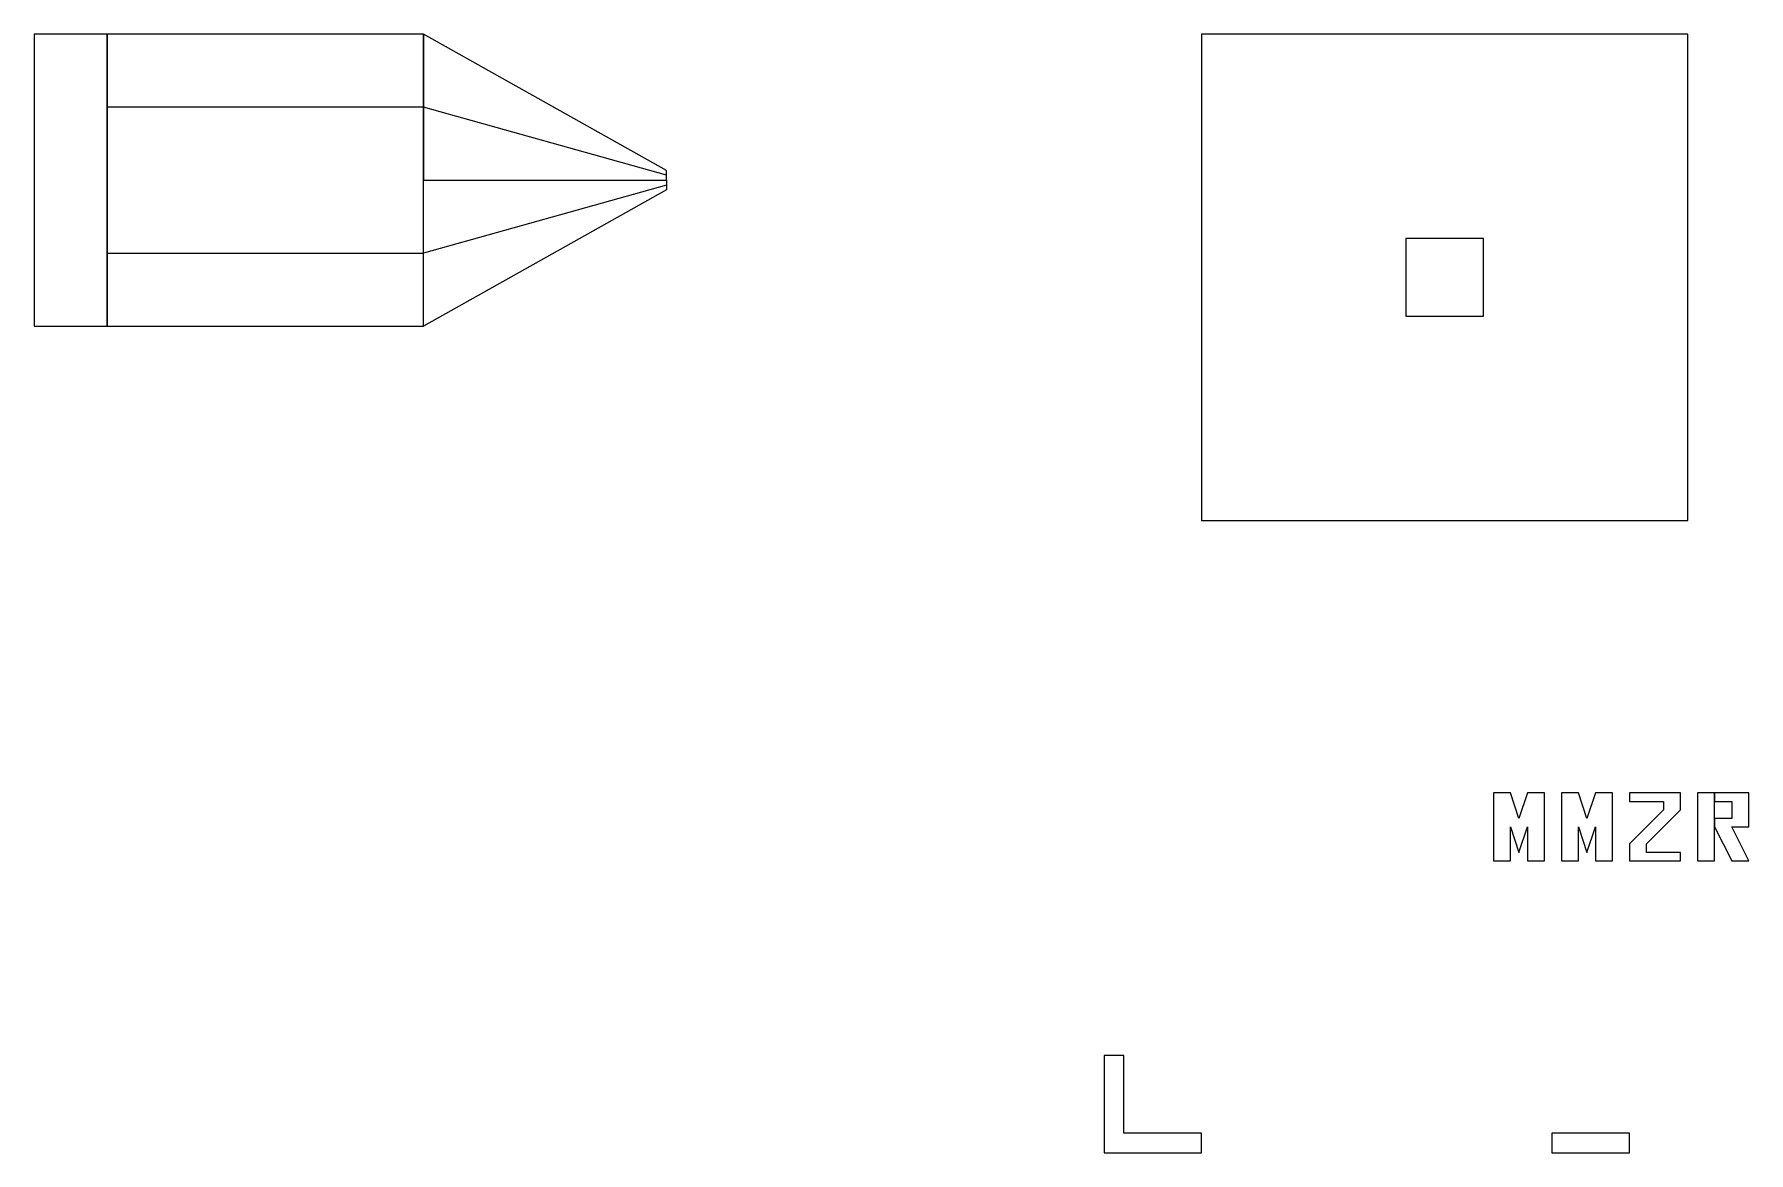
# Model space of a CAD drawing. Extents: x -1950 to 3550, y -200 to 28250.
# Drawn here: x -1300 to 462, y -200 to 950 of the extents above; entities that cross this region are included whole.
import ezdxf

# ---------------------------------------------------------------- set-up
doc = ezdxf.new("R2010")
doc.units = 0
doc.layers.add('GAP', color=1, linetype='continuous')
doc.layers.add('PIN', color=3, linetype='continuous')

# ---------------------------------------------------------------- blocks, each defined once
blk = doc.blocks.new('MM2RGAP')
for points in [[(-1300, 650), (-1225, 650), (-1225, 950), (-1300, 950), (-1300, 650)], [(-1300, 650), (-1225, 650), (-1225, 950), (-1300, 950), (-1300, 650)], [(-1225, 650), (-900, 650), (-900, 950), (-1225, 950), (-1225, 650)], [(-1225, 650), (-900, 650), (-900, 950), (-1225, 950), (-1225, 650)], [(-900, 800), (-650, 800), (-650, 809.8), (-900, 950), (-900, 800)], [(-900, 800), (-650, 800), (-650, 809.8), (-900, 950), (-900, 800)], [(-100, 950), (-100, 450), (400, 450), (400, 950), (-100, 950)], [(-900, 800), (-650, 800), (-650, 790.2), (-900, 650), (-900, 800)], [(-900, 800), (-650, 800), (-650, 790.2), (-900, 650), (-900, 800)], [(110, 740), (110, 660), (190, 660), (190, 740), (110, 740)]]:
    blk.add_lwpolyline(points)
at = {"layer": 'GAP'}
for points in [[(200, 100), (217.5, 100), (217.5, 135), (226.2, 108.8), (235, 135), (235, 100), (252.5, 100), (252.5, 170), (235, 170), (226.2, 143.8), (217.5, 170), (200, 170), (200, 100), (200, 100)], [(270, 100), (287.5, 100), (287.5, 135), (296.2, 108.8), (305, 135), (305, 100), (322.5, 100), (322.5, 170), (305, 170), (296.2, 143.8), (287.5, 170), (270, 170), (270, 100), (270, 100)], [(340, 100), (392.5, 100), (392.5, 108.8), (357.5, 108.8), (357.5, 117.5), (392.5, 152.5), (392.5, 170), (340, 170), (340, 161.2), (375, 161.2), (375, 152.5), (340, 117.5), (340, 100), (340, 100)], [(410, 100), (427.5, 100), (427.5, 170), (410, 170), (410, 100)], [(427.5, 135), (445, 100), (462.5, 100), (445, 135), (462.5, 135), (462.5, 170), (427.5, 170), (427.5, 161.2), (445, 161.2), (445, 143.8), (427.5, 143.8), (427.5, 135)]]:
    blk.add_lwpolyline(points, dxfattribs=at)
blk = doc.blocks.new('MM2RPIN')
for points in [[(-1225, 725), (-900, 725), (-900, 875), (-1225, 875), (-1225, 725)], [(-1225, 725), (-900, 725), (-900, 875), (-1225, 875), (-1225, 725)], [(-900, 800), (-650, 800), (-650, 805), (-900, 875), (-900, 800)], [(-900, 800), (-650, 800), (-650, 805), (-900, 875), (-900, 800)], [(-900, 800), (-650, 800), (-650, 795), (-900, 725), (-900, 800)], [(-900, 800), (-650, 800), (-650, 795), (-900, 725), (-900, 800)]]:
    blk.add_lwpolyline(points)
blk = doc.blocks.new('MM2R')
at = {"layer": 'GAP'}
for points in [[(-200, -200), (-100, -200), (-100, -180), (-180, -180), (-180, -100), (-200, -100), (-200, -200)], [(260, -200), (340, -200), (340, -180), (260, -180), (260, -200)]]:
    blk.add_lwpolyline(points, dxfattribs=at)

msp = doc.modelspace()

# ---------------------------------------------------------------- block references
msp.add_blockref('MM2R', (0, 0))
at = {"layer": 'GAP'}
msp.add_blockref('MM2RGAP', (0, 0), dxfattribs=at)
at = {"layer": 'PIN'}
msp.add_blockref('MM2RPIN', (0, 0), dxfattribs=at)

doc.saveas('drawing.dxf')
